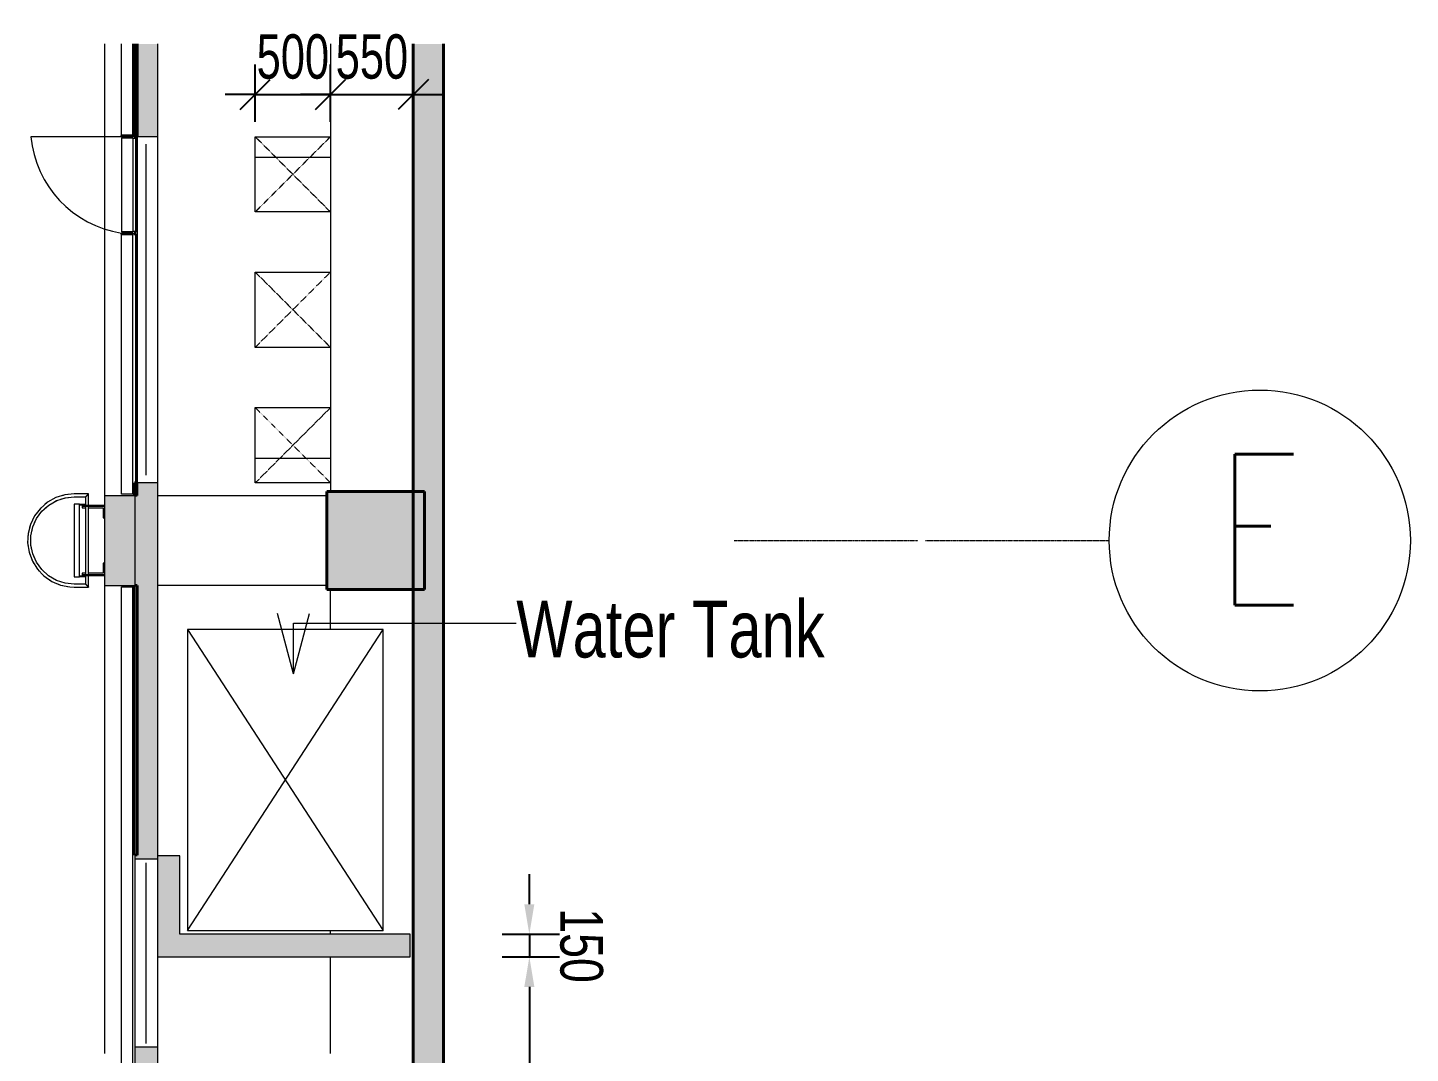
# Model space of a CAD drawing. Header units: millimetres. Extents: x 4021 to 183614, y -11746 to 71065.
# Drawn here: x 143103 to 152287, y 12616 to 19432 of the extents above; entities that cross this region are included whole.
import ezdxf

# ---------------------------------------------------------------- set-up
doc = ezdxf.new("R2010")
doc.units = ezdxf.units.MM
doc.linetypes.add('Car Lift Hidden', pattern=[1.6, 0.8, -0.8])
doc.linetypes.add('Grid Line__1_200_', pattern=[10.5, 6, -1.5, 1.5, -1.5])
for name, color, linetype, lineweight in [('A-ANNO-DIMS', 211, 'Continuous', 5), ('A-ANNO-NOTE', 131, 'Continuous', 25), ('A-DETL', 90, 'Continuous', 9), ('A-DETL-THIN', 151, 'Continuous', 9), ('A-FLOR', 192, 'Continuous', 9), ('A-GLAZ', 151, 'Continuous', 9), ('A-GLAZ-CWMG', 51, 'Continuous', 20), ('A-WALL', 113, 'Continuous', 20), ('A-WALL-PATT', 111, 'Continuous', 35), ('G-ANNO-TEXT', 231, 'Continuous', 5), ('Q-CASE', 31, 'Continuous', 20), ('S-COLS', 52, 'Continuous', 20), ('S-GRID', 1, 'Continuous', 5), ('S-GRID-IDEN', 1, 'Continuous', 25)]:
    doc.layers.add(name, color=color, linetype=linetype, lineweight=lineweight)
doc.styles.add('Arial_2', font='arial.ttf', dxfattribs={"width": 0.7, "height": 295.05988})
doc.styles.add('RomanS', font='romans__.ttf', dxfattribs={"width": 0.7, "height": 1003.164557})
doc.styles.add('Swis721 BT_3', font='swiss.ttf', dxfattribs={"width": 0.75, "height": 283.821263})
doc.styles.add('Swis721 BT_5', font='swiss.ttf', dxfattribs={"width": 0.75, "height": 378.428351})
doc.dimstyles.new('DLN_1_5mm', dxfattribs={"dimscale": 304.8, "dimtxt": 300, "dimasz": 0.656168, "dimexe": 0.656168, "dimexo": 0.0625, "dimgap": 0.656168, "dimtad": 1, "dimdec": 0, "dimzin": 0, "dimdsep": 46, "dimtxsty": 'Swis721 BT_3', "dimsah": 1, "dimcen": 0.09, "dimadec": 0, "dimazin": 0, "dimtfac": 1, "dimtdec": 4, "dimtix": 1, "dimtmove": 0, "dimatfit": 3, "dimfxl": 0.656168, "dimfxlon": 1, "dimtvp": 1, "dimtolj": 1, "dimtzin": 0, "dimarcsym": 2})
doc.dimstyles.new('Linear_-_1_5mm_Arial', dxfattribs={"dimscale": 304.8, "dimtxt": 300, "dimasz": 0.656168, "dimexe": 0.656168, "dimexo": 0.0625, "dimgap": 0.328084, "dimtad": 1, "dimdec": 0, "dimzin": 0, "dimdsep": 46, "dimtxsty": 'Arial_2', "dimblk1": 'OBLIQUE', "dimblk2": 'OBLIQUE', "dimsah": 1, "dimcen": 0.09, "dimadec": 0, "dimazin": 0, "dimtfac": 1, "dimtdec": 4, "dimtix": 1, "dimtmove": 0, "dimatfit": 3, "dimfxl": 0.656168, "dimfxlon": 1, "dimtvp": 1, "dimtolj": 1, "dimtzin": 0, "dimarcsym": 2})

# ---------------------------------------------------------------- blocks, each defined once
blk = doc.blocks.new('Rectangular Mullion - DLN_40 x 100mm _WD_-18432104-PART PLAN OF _20_35')
at = {"layer": 'A-GLAZ-CWMG', "lineweight": 30}
for q in [(86739.3, 18832.6), (86732.7, 18715.5)]:
    blk.add_line((86739.3, 18715.5), q, dxfattribs=at)
blk = doc.blocks.new('DLN_Louvre - 2300x950 _WH_-6854348-PART PLAN OF _20_35')
at = {"layer": 'A-GLAZ'}
blk.add_line((-1100, 0), (1100, 0), dxfattribs=at)
blk = doc.blocks.new('DLN_Louvre - 1250x950 _WH_-18927729-PART PLAN OF _20_35')
at = {"layer": 'A-GLAZ'}
blk.add_line((-600, 0), (600, 0), dxfattribs=at)
blk = doc.blocks.new('Rectangular Mullion - DLN_8 x 75mm _WD_-6853779-PART PLAN OF _20_35')
at = {"layer": 'A-GLAZ-CWMG'}
for p, q in [((86651.8, 15716.2), (86726.8, 15716.2)), ((86651.8, 9540.5), (86651.8, 15716.2)), ((86726.8, 9540.5), (86726.8, 15716.2))]:
    blk.add_line(p, q, dxfattribs=at)
blk = doc.blocks.new('Rectangular Mullion - DLN_8 x 75mm _WD_-18432105-PART PLAN OF _20_35')
at = {"layer": 'A-GLAZ-CWMG'}
for p, q in [((86651.8, 18715.5), (86651.8, 19323.6)), ((86726.8, 18715.5), (86726.8, 19323.6))]:
    blk.add_line(p, q, dxfattribs=at)
blk = doc.blocks.new('DLN_Cat Ladder - 750x750x2000 _WDH_-18395226-PART PLAN OF _20_35')
at = {"layer": 'Q-CASE'}
for p, q in [((-189.3, -699), (-189.3, -600)), ((-180.3, -600), (-189.3, -600)), ((-180.3, -600), (-180.3, -699)), ((-105.3, -600), (-180.3, -600)), ((-171.3, -707.8), (-171.3, -609)), ((-171.3, -609), (-105.3, -609)), ((-105.3, -609), (-105.3, -600)), ((194.7, -600), (194.7, -609)), ((269.7, -600), (194.7, -600)), ((194.7, -609), (260.7, -609)), ((260.7, -609), (260.7, -707.8)), ((269.7, -699), (269.7, -600)), ((278.7, -600), (269.7, -600)), ((278.7, -600), (278.7, -699)), ((-265.3, -707), (-265.3, -802)), ((-189.3, -707), (-265.3, -707)), ((-245.3, -802), (-245.3, -727)), ((-245.3, -727), (-189.3, -727)), ((-194.3, -726.7), (-194.3, -767)), ((-189.3, -749), (-189.3, -699)), ((-180.3, -699), (-180.3, -749)), ((269.7, -707.5), (-180.3, -707.5)), ((-180.3, -726.5), (269.7, -726.5)), ((-171.3, -749), (-171.3, -726.2)), ((260.7, -726.2), (260.7, -749)), ((269.7, -749), (269.7, -699)), ((278.7, -699), (278.7, -749)), ((354.7, -707), (278.7, -707)), ((278.7, -727), (334.7, -727)), ((278.7, -727), (334.7, -727)), ((278.7, -727), (334.7, -727)), ((278.7, -727), (334.7, -727)), ((278.7, -727), (334.7, -727)), ((278.7, -727), (334.7, -727)), ((283.7, -767), (283.7, -726.7)), ((283.7, -727), (334.7, -727)), ((283.7, -727), (334.7, -727)), ((283.7, -727), (334.7, -727)), ((283.7, -727), (334.7, -727)), ((334.7, -727), (334.7, -802)), ((354.7, -802), (354.7, -707)), ((-265.3, -802), (-261.4, -840.1)), ((-265.3, -802), (-261.4, -840.1)), ((-265.3, -802), (-261.4, -840.1)), ((-265.3, -802), (-261.4, -840.1)), ((-265.3, -802), (-261.4, -840.1)), ((-265.3, -802), (-261.4, -840.1)), ((-265.3, -802), (-261.4, -840.1)), ((-265.3, -802), (-261.4, -840.1)), ((-265.3, -802), (-261.4, -840.1)), ((-241, -844.3), (-245.3, -802)), ((-241, -844.3), (-245.3, -802)), ((-241, -844.3), (-245.3, -802)), ((-241, -844.3), (-245.3, -802)), ((-241, -844.3), (-245.3, -802)), ((-241, -844.3), (-245.3, -802)), ((-241, -844.3), (-245.3, -802)), ((-241, -844.3), (-245.3, -802)), ((-241, -844.3), (-245.3, -802)), ((286.7, -767), (-197.3, -767)), ((-197.3, -767), (-197.3, -802)), ((-197.3, -802), (286.7, -802)), ((-189.3, -747.3), (-189.3, -767)), ((-189.3, -749), (-180.3, -749)), ((-180.3, -749), (-171.3, -749)), ((260.7, -749), (269.7, -749)), ((269.7, -749), (278.7, -749)), ((278.7, -767), (278.7, -747.3)), ((286.7, -802), (286.7, -767)), ((334.7, -802), (328.4, -862.3)), ((334.7, -802), (328.4, -862.3)), ((334.7, -802), (328.4, -862.3)), ((334.7, -802), (328.4, -862.3)), ((334.7, -802), (328.4, -862.3)), ((334.7, -802), (328.4, -862.3)), ((334.7, -802), (328.4, -862.3)), ((334.7, -802), (328.4, -862.3)), ((334.7, -802), (328.4, -862.3)), ((-258.9, -864.5), (-253.1, -883.2)), ((-258.9, -864.5), (-253.1, -883.2)), ((-258.9, -864.5), (-253.1, -883.2)), ((-258.9, -864.5), (-253.1, -883.2)), ((-258.9, -864.5), (-253.1, -883.2)), ((-258.9, -864.5), (-253.1, -883.2)), ((-258.9, -864.5), (-253.1, -883.2)), ((-258.9, -864.5), (-253.1, -883.2)), ((-258.9, -864.5), (-253.1, -883.2)), ((-229.5, -891.6), (-239, -861.6)), ((-229.5, -891.6), (-239, -861.6)), ((-229.5, -891.6), (-239, -861.6)), ((-229.5, -891.6), (-239, -861.6)), ((-229.5, -891.6), (-239, -861.6)), ((-229.5, -891.6), (-239, -861.6)), ((-229.5, -891.6), (-239, -861.6)), ((-229.5, -891.6), (-239, -861.6)), ((-229.5, -891.6), (-239, -861.6)), ((-240.1, -924.4), (-229.1, -944.2)), ((-240.1, -924.4), (-229.1, -944.2)), ((-240.1, -924.4), (-229.1, -944.2)), ((-240.1, -924.4), (-229.1, -944.2)), ((-240.1, -924.4), (-229.1, -944.2)), ((-240.1, -924.4), (-229.1, -944.2)), ((-240.1, -924.4), (-229.1, -944.2)), ((-240.1, -924.4), (-229.1, -944.2)), ((-240.1, -924.4), (-229.1, -944.2)), ((-206.2, -944.3), (-220.4, -919.3)), ((-206.2, -944.3), (-220.4, -919.3)), ((-206.2, -944.3), (-220.4, -919.3)), ((-206.2, -944.3), (-220.4, -919.3)), ((-206.2, -944.3), (-220.4, -919.3)), ((-206.2, -944.3), (-220.4, -919.3)), ((-206.2, -944.3), (-220.4, -919.3)), ((-206.2, -944.3), (-220.4, -919.3)), ((-206.2, -944.3), (-220.4, -919.3)), ((-169.1, -995.5), (-190.2, -971.9)), ((-169.1, -995.5), (-190.2, -971.9)), ((-169.1, -995.5), (-190.2, -971.9)), ((-169.1, -995.5), (-190.2, -971.9)), ((-169.1, -995.5), (-190.2, -971.9)), ((-169.1, -995.5), (-190.2, -971.9)), ((-169.1, -995.5), (-190.2, -971.9)), ((-169.1, -995.5), (-190.2, -971.9)), ((-169.1, -995.5), (-190.2, -971.9)), ((-126.3, -1034.3), (-149.7, -1017.1)), ((-126.3, -1034.3), (-149.7, -1017.1)), ((-126.3, -1034.3), (-149.7, -1017.1)), ((-126.3, -1034.3), (-149.7, -1017.1)), ((-126.3, -1034.3), (-149.7, -1017.1)), ((-126.3, -1034.3), (-149.7, -1017.1)), ((-126.3, -1034.3), (-149.7, -1017.1)), ((-126.3, -1034.3), (-149.7, -1017.1)), ((-126.3, -1034.3), (-149.7, -1017.1)), ((-71.6, -1065.9), (-100.7, -1052.9)), ((-71.6, -1065.9), (-100.7, -1052.9)), ((-71.6, -1065.9), (-100.7, -1052.9)), ((-71.6, -1065.9), (-100.7, -1052.9)), ((-71.6, -1065.9), (-100.7, -1052.9)), ((-71.6, -1065.9), (-100.7, -1052.9)), ((-71.6, -1065.9), (-100.7, -1052.9)), ((-71.6, -1065.9), (-100.7, -1052.9)), ((-71.6, -1065.9), (-100.7, -1052.9)), ((-13.9, -1084.4), (-45.3, -1077.6)), ((-13.9, -1084.4), (-45.3, -1077.6)), ((-13.9, -1084.4), (-45.3, -1077.6)), ((-13.9, -1084.4), (-45.3, -1077.6)), ((-13.9, -1084.4), (-45.3, -1077.6)), ((-13.9, -1084.4), (-45.3, -1077.6)), ((-13.9, -1084.4), (-45.3, -1077.6)), ((-13.9, -1084.4), (-45.3, -1077.6)), ((-13.9, -1084.4), (-45.3, -1077.6)), ((46.4, -1090.4), (14, -1090.3)), ((46.4, -1090.4), (14, -1090.3)), ((46.4, -1090.4), (14, -1090.3)), ((46.4, -1090.4), (14, -1090.3)), ((46.4, -1090.4), (14, -1090.3)), ((46.4, -1090.4), (14, -1090.3)), ((46.4, -1090.4), (14, -1090.3)), ((46.4, -1090.4), (14, -1090.3)), ((46.4, -1090.4), (14, -1090.3)), ((106.6, -1083.7), (74.7, -1090.4)), ((106.6, -1083.7), (74.7, -1090.4)), ((106.6, -1083.7), (74.7, -1090.4)), ((106.6, -1083.7), (74.7, -1090.4)), ((106.6, -1083.7), (74.7, -1090.4)), ((106.6, -1083.7), (74.7, -1090.4)), ((106.6, -1083.7), (74.7, -1090.4)), ((106.6, -1083.7), (74.7, -1090.4)), ((106.6, -1083.7), (74.7, -1090.4)), ((164.3, -1064.5), (134, -1077.9)), ((164.3, -1064.5), (134, -1077.9)), ((164.3, -1064.5), (134, -1077.9)), ((164.3, -1064.5), (134, -1077.9)), ((164.3, -1064.5), (134, -1077.9)), ((164.3, -1064.5), (134, -1077.9)), ((164.3, -1064.5), (134, -1077.9)), ((164.3, -1064.5), (134, -1077.9)), ((164.3, -1064.5), (134, -1077.9)), ((238.5, -1017.8), (189.5, -1053.2)), ((238.5, -1017.8), (189.5, -1053.2)), ((238.5, -1017.8), (189.5, -1053.2)), ((238.5, -1017.8), (189.5, -1053.2)), ((238.5, -1017.8), (189.5, -1053.2)), ((238.5, -1017.8), (189.5, -1053.2)), ((238.5, -1017.8), (189.5, -1053.2)), ((238.5, -1017.8), (189.5, -1053.2)), ((238.5, -1017.8), (189.5, -1053.2))]:
    blk.add_line(p, q, dxfattribs=at)
at = {"layer": 'Q-CASE', "flags": 128}
for points in [[(-265.3, -802), (-258.9, -864.5), (-240.1, -924.4), (-209.6, -979.3), (-168.7, -1026.9), (-119, -1065.3), (-62.6, -1092.8), (-1.8, -1108.5), (60.9, -1111.6), (123, -1102), (181.8, -1080), (235, -1046.7), (280.4, -1003.3), (316.2, -951.7), (340.8, -893.9), (353.2, -832.4), (354.7, -802)], [(334.7, -802), (328.3, -862.4), (309.5, -920.1), (279.1, -972.7), (238.5, -1017.8), (189.3, -1053.4), (133.8, -1078), (74.3, -1090.5), (13.6, -1090.3), (-45.8, -1077.5), (-101.2, -1052.7), (-150.2, -1016.8), (-190.6, -971.5), (-220.7, -918.8), (-239.2, -860.9), (-245.3, -802)], [(350.1, -847.6), (353.2, -832.4), (354.7, -802)], [(350.1, -847.6), (353.2, -832.4), (354.7, -802)], [(350.1, -847.6), (353.2, -832.4), (354.7, -802)], [(350.1, -847.6), (353.2, -832.4), (354.7, -802)], [(350.1, -847.6), (353.2, -832.4), (354.7, -802)], [(350.1, -847.6), (353.2, -832.4), (354.7, -802)], [(350.1, -847.6), (353.2, -832.4), (354.7, -802)], [(350.1, -847.6), (353.2, -832.4), (354.7, -802)], [(350.1, -847.6), (353.2, -832.4), (354.7, -802)], [(335.4, -906.6), (340.8, -893.9), (343.9, -878.5)], [(335.4, -906.6), (340.8, -893.9), (343.9, -878.5)], [(335.4, -906.6), (340.8, -893.9), (343.9, -878.5)], [(335.4, -906.6), (340.8, -893.9), (343.9, -878.5)], [(335.4, -906.6), (340.8, -893.9), (343.9, -878.5)], [(335.4, -906.6), (340.8, -893.9), (343.9, -878.5)], [(335.4, -906.6), (340.8, -893.9), (343.9, -878.5)], [(335.4, -906.6), (340.8, -893.9), (343.9, -878.5)], [(335.4, -906.6), (340.8, -893.9), (343.9, -878.5)], [(-211.1, -976.6), (-209.6, -979.3), (-194.3, -997)], [(-211.1, -976.6), (-209.6, -979.3), (-194.3, -997)], [(-211.1, -976.6), (-209.6, -979.3), (-194.3, -997)], [(-211.1, -976.6), (-209.6, -979.3), (-194.3, -997)], [(-211.1, -976.6), (-209.6, -979.3), (-194.3, -997)], [(-211.1, -976.6), (-209.6, -979.3), (-194.3, -997)], [(-211.1, -976.6), (-209.6, -979.3), (-194.3, -997)], [(-211.1, -976.6), (-209.6, -979.3), (-194.3, -997)], [(-211.1, -976.6), (-209.6, -979.3), (-194.3, -997)], [(271.9, -1011.5), (280.4, -1003.3), (290.2, -989.3)], [(271.9, -1011.5), (280.4, -1003.3), (290.2, -989.3)], [(271.9, -1011.5), (280.4, -1003.3), (290.2, -989.3)], [(271.9, -1011.5), (280.4, -1003.3), (290.2, -989.3)], [(271.9, -1011.5), (280.4, -1003.3), (290.2, -989.3)], [(271.9, -1011.5), (280.4, -1003.3), (290.2, -989.3)], [(271.9, -1011.5), (280.4, -1003.3), (290.2, -989.3)], [(271.9, -1011.5), (280.4, -1003.3), (290.2, -989.3)], [(271.9, -1011.5), (280.4, -1003.3), (290.2, -989.3)], [(308.9, -962.2), (316.2, -951.7), (322.7, -936.4)], [(308.9, -962.2), (316.2, -951.7), (322.7, -936.4)], [(308.9, -962.2), (316.2, -951.7), (322.7, -936.4)], [(308.9, -962.2), (316.2, -951.7), (322.7, -936.4)], [(308.9, -962.2), (316.2, -951.7), (322.7, -936.4)], [(308.9, -962.2), (316.2, -951.7), (322.7, -936.4)], [(308.9, -962.2), (316.2, -951.7), (322.7, -936.4)], [(308.9, -962.2), (316.2, -951.7), (322.7, -936.4)], [(308.9, -962.2), (316.2, -951.7), (322.7, -936.4)], [(-171.3, -1023.8), (-168.7, -1026.9), (-150.2, -1041.2)], [(-171.3, -1023.8), (-168.7, -1026.9), (-150.2, -1041.2)], [(-171.3, -1023.8), (-168.7, -1026.9), (-150.2, -1041.2)], [(-171.3, -1023.8), (-168.7, -1026.9), (-150.2, -1041.2)], [(-171.3, -1023.8), (-168.7, -1026.9), (-150.2, -1041.2)], [(-171.3, -1023.8), (-168.7, -1026.9), (-150.2, -1041.2)], [(-171.3, -1023.8), (-168.7, -1026.9), (-150.2, -1041.2)], [(-171.3, -1023.8), (-168.7, -1026.9), (-150.2, -1041.2)], [(-171.3, -1023.8), (-168.7, -1026.9), (-150.2, -1041.2)], [(-122.9, -1062.2), (-119, -1065.3), (-98.3, -1075.4)], [(-122.9, -1062.2), (-119, -1065.3), (-98.3, -1075.4)], [(-122.9, -1062.2), (-119, -1065.3), (-98.3, -1075.4)], [(-122.9, -1062.2), (-119, -1065.3), (-98.3, -1075.4)], [(-122.9, -1062.2), (-119, -1065.3), (-98.3, -1075.4)], [(-122.9, -1062.2), (-119, -1065.3), (-98.3, -1075.4)], [(-122.9, -1062.2), (-119, -1065.3), (-98.3, -1075.4)], [(-122.9, -1062.2), (-119, -1065.3), (-98.3, -1075.4)], [(-122.9, -1062.2), (-119, -1065.3), (-98.3, -1075.4)], [(-68, -1090.2), (-62.6, -1092.8), (-40.8, -1098.4)], [(-68, -1090.2), (-62.6, -1092.8), (-40.8, -1098.4)], [(-68, -1090.2), (-62.6, -1092.8), (-40.8, -1098.4)], [(-68, -1090.2), (-62.6, -1092.8), (-40.8, -1098.4)], [(-68, -1090.2), (-62.6, -1092.8), (-40.8, -1098.4)], [(-68, -1090.2), (-62.6, -1092.8), (-40.8, -1098.4)], [(-68, -1090.2), (-62.6, -1092.8), (-40.8, -1098.4)], [(-68, -1090.2), (-62.6, -1092.8), (-40.8, -1098.4)], [(-68, -1090.2), (-62.6, -1092.8), (-40.8, -1098.4)], [(114.1, -1103.3), (123, -1102), (141.9, -1094.9)], [(114.1, -1103.3), (123, -1102), (141.9, -1094.9)], [(114.1, -1103.3), (123, -1102), (141.9, -1094.9)], [(114.1, -1103.3), (123, -1102), (141.9, -1094.9)], [(114.1, -1103.3), (123, -1102), (141.9, -1094.9)], [(114.1, -1103.3), (123, -1102), (141.9, -1094.9)], [(114.1, -1103.3), (123, -1102), (141.9, -1094.9)], [(114.1, -1103.3), (123, -1102), (141.9, -1094.9)], [(114.1, -1103.3), (123, -1102), (141.9, -1094.9)], [(172.5, -1083.5), (181.8, -1080), (198.2, -1069.8)], [(172.5, -1083.5), (181.8, -1080), (198.2, -1069.8)], [(172.5, -1083.5), (181.8, -1080), (198.2, -1069.8)], [(172.5, -1083.5), (181.8, -1080), (198.2, -1069.8)], [(172.5, -1083.5), (181.8, -1080), (198.2, -1069.8)], [(172.5, -1083.5), (181.8, -1080), (198.2, -1069.8)], [(172.5, -1083.5), (181.8, -1080), (198.2, -1069.8)], [(172.5, -1083.5), (181.8, -1080), (198.2, -1069.8)], [(172.5, -1083.5), (181.8, -1080), (198.2, -1069.8)], [(225.8, -1052.5), (235, -1046.7), (248, -1034.3)], [(225.8, -1052.5), (235, -1046.7), (248, -1034.3)], [(225.8, -1052.5), (235, -1046.7), (248, -1034.3)], [(225.8, -1052.5), (235, -1046.7), (248, -1034.3)], [(225.8, -1052.5), (235, -1046.7), (248, -1034.3)], [(225.8, -1052.5), (235, -1046.7), (248, -1034.3)], [(225.8, -1052.5), (235, -1046.7), (248, -1034.3)], [(225.8, -1052.5), (235, -1046.7), (248, -1034.3)], [(225.8, -1052.5), (235, -1046.7), (248, -1034.3)], [(-8.5, -1106.8), (-1.8, -1108.5), (20, -1109.6)], [(-8.5, -1106.8), (-1.8, -1108.5), (20, -1109.6)], [(-8.5, -1106.8), (-1.8, -1108.5), (20, -1109.6)], [(-8.5, -1106.8), (-1.8, -1108.5), (20, -1109.6)], [(-8.5, -1106.8), (-1.8, -1108.5), (20, -1109.6)], [(-8.5, -1106.8), (-1.8, -1108.5), (20, -1109.6)], [(-8.5, -1106.8), (-1.8, -1108.5), (20, -1109.6)], [(-8.5, -1106.8), (-1.8, -1108.5), (20, -1109.6)], [(-8.5, -1106.8), (-1.8, -1108.5), (20, -1109.6)], [(53, -1111.2), (60.9, -1111.6), (81.7, -1108.4)], [(53, -1111.2), (60.9, -1111.6), (81.7, -1108.4)], [(53, -1111.2), (60.9, -1111.6), (81.7, -1108.4)], [(53, -1111.2), (60.9, -1111.6), (81.7, -1108.4)], [(53, -1111.2), (60.9, -1111.6), (81.7, -1108.4)], [(53, -1111.2), (60.9, -1111.6), (81.7, -1108.4)], [(53, -1111.2), (60.9, -1111.6), (81.7, -1108.4)], [(53, -1111.2), (60.9, -1111.6), (81.7, -1108.4)], [(53, -1111.2), (60.9, -1111.6), (81.7, -1108.4)]]:
    blk.add_lwpolyline(points, dxfattribs=at)
at = {"layer": 'Q-CASE'}
for points in [[(-245.3, -727), (-245.3, -727), (-245.5, -726.8), (-246, -726.3), (-246.6, -725.7), (-247.2, -725.1), (-247.8, -724.5), (-248.4, -723.9), (-249.2, -723.1), (-250.1, -722.2), (-250.9, -721.4), (-251.5, -720.8), (-252.1, -720.2), (-252.7, -719.6), (-253.3, -719), (-254, -718.3), (-254.6, -717.7), (-255.3, -717), (-256, -716.3), (-256.6, -715.7), (-257.3, -715), (-257.9, -714.4), (-258.5, -713.8), (-259.1, -713.2), (-259.7, -712.6), (-260.3, -712), (-260.9, -711.4), (-261.6, -710.7), (-262.2, -710.1), (-262.8, -709.5), (-263.4, -708.9), (-264, -708.3), (-264.6, -707.7), (-265.1, -707.2), (-265.3, -707), (-265.3, -707)], [(334.7, -727), (334.7, -727), (334.9, -726.8), (335.4, -726.3), (336, -725.7), (336.6, -725.1), (337.2, -724.5), (337.8, -723.9), (338.6, -723.1), (339.5, -722.2), (340.3, -721.4), (340.9, -720.8), (341.5, -720.2), (342.1, -719.6), (342.7, -719), (343.4, -718.3), (344.1, -717.7), (344.7, -717), (345.4, -716.3), (346, -715.7), (346.7, -715), (347.3, -714.4), (347.9, -713.8), (348.5, -713.2), (349.1, -712.6), (349.7, -712), (350.3, -711.4), (351, -710.7), (351.6, -710.1), (352.2, -709.5), (352.8, -708.9), (353.4, -708.3), (354, -707.7), (354.5, -707.2), (354.7, -707), (354.7, -707)]]:
    blk.add_open_spline(points, degree=3, knots=[0, 0, 0, 0, 0.083333, 0.125, 0.166667, 0.208333, 0.229167, 0.25, 0.291667, 0.333333, 0.354167, 0.375, 0.395833, 0.416667, 0.4375, 0.458333, 0.479167, 0.5, 0.520833, 0.541667, 0.5625, 0.583333, 0.604167, 0.625, 0.645833, 0.666667, 0.6875, 0.708333, 0.75, 0.770833, 0.791667, 0.833333, 0.875, 0.916667, 1, 1, 1, 1], dxfattribs=at)
blk = doc.blocks.new('Walls 4 - Walls 4-18429632-PART PLAN OF _20_35')
at = {"layer": 'A-WALL'}
for p, q in [((88389.3, 15432.5), (87089.3, 15432.5)), ((87089.3, 15432.5), (87089.3, 13432.5)), ((88389.3, 13432.5), (88389.3, 15432.5)), ((87089.3, 13432.5), (88389.3, 13432.5))]:
    blk.add_line(p, q, dxfattribs=at)
blk = doc.blocks.new('Rectangular Mullion - DLN_40 x 120mm _WD_-18432277-PART PLAN OF _20_35')
at = {"layer": 'A-GLAZ-CWMG', "lineweight": 30}
for p, q in [((86749.3, 18059.5), (86732.7, 18059.5)), ((86749.3, 16332.2), (86749.3, 18059.5)), ((86749.3, 16332.2), (86732.7, 16332.2))]:
    blk.add_line(p, q, dxfattribs=at)
blk = doc.blocks.new('Rectangular Mullion - DLN_8 x 75mm _WD_-18432278-PART PLAN OF _20_35')
at = {"layer": 'A-GLAZ-CWMG'}
for p, q in [((86651.8, 16332.2), (86651.8, 18059.5)), ((86726.8, 16332.2), (86726.8, 18059.5)), ((86726.8, 16332.2), (86651.8, 16332.2))]:
    blk.add_line(p, q, dxfattribs=at)
blk = doc.blocks.new('Rectangular Mullion - DLN_8 x 75mm _WD_-3377688-PART PLAN OF _20_35')
at = {"layer": 'A-GLAZ-CWMG', "lineweight": 30}
for p, q in [((0, 37.5), (-8, 37.5)), ((-8, 37.5), (-8, -37.5)), ((0, -37.5), (0, 37.5)), ((-8, -37.5), (0, -37.5))]:
    blk.add_line(p, q, dxfattribs=at)
blk = doc.blocks.new('Rectangular Mullion - DLN_8 x 75mm _WD_-3377684-PART PLAN OF _20_35')
at = {"layer": 'A-GLAZ-CWMG', "lineweight": 30}
for p, q in [((-8, 37.5), (0, 37.5)), ((-8, -37.5), (-8, 37.5)), ((0, 37.5), (0, -37.5)), ((0, -37.5), (-8, -37.5))]:
    blk.add_line(p, q, dxfattribs=at)
blk = doc.blocks.new('Rectangular Mullion - DLN_8 x 75mm _WD_-18432396-PART PLAN OF _20_35')
at = {"layer": 'A-GLAZ-CWMG'}
for p, q in [((86651.8, 18699.5), (86726.8, 18699.5)), ((86651.8, 18699.5), (86651.8, 18075.5)), ((86726.8, 18699.5), (86726.8, 18075.5)), ((86726.8, 18075.5), (86651.8, 18075.5))]:
    blk.add_line(p, q, dxfattribs=at)
blk = doc.blocks.new('Rectangular Mullion - DLN_40 x 120mm _WD_-18432397-PART PLAN OF _20_35')
at = {"layer": 'A-GLAZ-CWMG', "lineweight": 30}
for p, q in [((86749.3, 18699.5), (86732.7, 18699.5)), ((86749.3, 18699.5), (86749.3, 18075.5)), ((86749.3, 18075.5), (86732.7, 18075.5))]:
    blk.add_line(p, q, dxfattribs=at)
blk = doc.blocks.new('Grid - Bubble - 10mm-1724413-PART PLAN OF _20_35')
at = {"layer": 'A-ANNO-NOTE', "lineweight": 5}
blk.add_circle((0, 0), 5, dxfattribs=at)
blk = doc.blocks.new('_Oblique')
at = {"color": 0, "linetype": 'ByBlock', "lineweight": -2}
blk.add_line((-0.5, -0.5), (0.5, 0.5), dxfattribs=at)
blk = doc.blocks.new('DIMBLOCK145-PART PLAN OF _20_35')
at = {"layer": 'A-ANNO-DIMS', "color": 0, "lineweight": -2, "transparency": 16777216}
for p, q in [((144614.5, 18807), (144614.5, 19188)), ((145114.5, 18807), (145114.5, 19188)), ((144614.5, 18988), (144414.5, 18988)), ((144614.5, 18988), (145114.5, 18988)), ((145114.5, 18988), (145314.5, 18988))]:
    blk.add_line(p, q, dxfattribs=at)
at = {"layer": 'Defpoints', "color": 0, "transparency": 16777216}
for p in [(145114.5, 18988), (144614.5, 18788), (145114.5, 18788)]:
    blk.add_point(p, dxfattribs=at)
at = {"layer": 'A-ANNO-DIMS', "color": 0, "lineweight": -2, "transparency": 16777216, "xscale": 200, "yscale": 200, "zscale": 200}
blk.add_blockref('_Oblique', (144614.5, 18988), dxfattribs=at)
at = {"layer": 'A-ANNO-DIMS', "color": 0, "lineweight": -2, "transparency": 16777216, "xscale": 200, "yscale": 200, "zscale": 200, "rotation": 180}
blk.add_blockref('_Oblique', (145114.5, 18988), dxfattribs=at)
at = {"layer": 'A-ANNO-DIMS', "color": 0, "transparency": 16777216, "insert": (144864.5, 19238.6), "char_height": 295.06, "width": 564.923, "attachment_point": 5, "style": 'Arial_2'}
blk.add_mtext('\\A1;500', dxfattribs=at)
blk = doc.blocks.new('DIMBLOCK146-PART PLAN OF _20_35')
at = {"layer": 'A-ANNO-DIMS', "color": 0, "lineweight": -2, "transparency": 16777216}
for p, q in [((145114.5, 18807), (145114.5, 19188)), ((145664.5, 19168.9), (145664.5, 18788)), ((145114.5, 18988), (144914.5, 18988)), ((145114.5, 18988), (145664.5, 18988)), ((145664.5, 18988), (145864.5, 18988))]:
    blk.add_line(p, q, dxfattribs=at)
at = {"layer": 'Defpoints', "color": 0, "transparency": 16777216}
for p in [(145664.5, 19188), (145664.5, 18988), (145114.5, 18788)]:
    blk.add_point(p, dxfattribs=at)
at = {"layer": 'A-ANNO-DIMS', "color": 0, "lineweight": -2, "transparency": 16777216, "xscale": 200, "yscale": 200, "zscale": 200}
blk.add_blockref('_Oblique', (145114.5, 18988), dxfattribs=at)
at = {"layer": 'A-ANNO-DIMS', "color": 0, "lineweight": -2, "transparency": 16777216, "xscale": 200, "yscale": 200, "zscale": 200, "rotation": 180}
blk.add_blockref('_Oblique', (145664.5, 18988), dxfattribs=at)
at = {"layer": 'A-ANNO-DIMS', "color": 0, "transparency": 16777216, "insert": (145389.5, 19238.6), "char_height": 295.06, "width": 564.923, "attachment_point": 5, "style": 'Arial_2'}
blk.add_mtext('\\A1;550', dxfattribs=at)
blk = doc.blocks.new('DIMBLOCK147-PART PLAN OF _20_35')
at = {"layer": 'A-ANNO-DIMS', "color": 0, "lineweight": -2, "transparency": 16777216}
for p, q in [((146435.1, 13607.5), (146435.1, 13807.5)), ((146254.1, 13407.5), (146635.1, 13407.5)), ((146435.1, 13407.5), (146435.1, 13257.5)), ((146254.1, 13257.5), (146635.1, 13257.5)), ((146435.1, 13057.5), (146435.1, 12857.5))]:
    blk.add_line(p, q, dxfattribs=at)
at = {"layer": 'A-ANNO-DIMS', "color": 0, "transparency": 16777216}
for points in [[(146401.7, 13607.5), (146468.4, 13607.5), (146435.1, 13407.5)], [(146401.7, 13057.5), (146468.4, 13057.5), (146435.1, 13257.5)]]:
    blk.add_solid(points, dxfattribs=at)
at = {"layer": 'Defpoints', "color": 0, "transparency": 16777216}
for p in [(146235.1, 13407.5), (146235.1, 13257.5), (146435.1, 13257.5)]:
    blk.add_point(p, dxfattribs=at)
at = {"layer": 'A-ANNO-DIMS', "color": 0, "transparency": 16777216, "insert": (146780.9, 13332.5), "char_height": 283.82, "width": 565.714, "attachment_point": 5, "rotation": 270, "style": 'Swis721 BT_3'}
blk.add_mtext('\\A1;150', dxfattribs=at)
blk = doc.blocks.new('DIMBLOCK148-PART PLAN OF _20_35')
at = {"layer": 'A-ANNO-DIMS', "color": 0, "lineweight": -2, "transparency": 16777216}
for p, q in [((146254.1, 13257.5), (146635.1, 13257.5)), ((146435.1, 13057.5), (146435.1, 8807.5)), ((146616, 8607.5), (146235.1, 8607.5))]:
    blk.add_line(p, q, dxfattribs=at)
at = {"layer": 'A-ANNO-DIMS', "color": 0, "transparency": 16777216}
for points in [[(146401.7, 13057.5), (146468.4, 13057.5), (146435.1, 13257.5)], [(146401.7, 8807.5), (146468.4, 8807.5), (146435.1, 8607.5)]]:
    blk.add_solid(points, dxfattribs=at)
at = {"layer": 'Defpoints', "color": 0, "transparency": 16777216}
for p in [(146235.1, 13257.5), (146435.1, 8607.5), (146635.1, 8607.5)]:
    blk.add_point(p, dxfattribs=at)
at = {"layer": 'A-ANNO-DIMS', "color": 0, "transparency": 16777216, "insert": (146780.9, 10932.5), "char_height": 283.82, "width": 754.286, "attachment_point": 5, "rotation": 270, "style": 'Swis721 BT_3'}
blk.add_mtext('\\A1;4650', dxfattribs=at)

msp = doc.modelspace()

# ---------------------------------------------------------------- hatches: boundary and pattern name
at = {"layer": 'A-WALL'}
msp.add_hatch(color=130, dxfattribs=at).paths.add_polyline_path([(143814.5, 15724.2), (143812.5, 16324.2), (143614.5, 16324.2), (143614.5, 15724.2)], flags=0)
at = {"layer": 'A-WALL-PATT'}
h = msp.add_hatch(color=130, dxfattribs=at)
h.paths.add_polyline_path([(143952, 7907.5), (143964.5, 7907.5), (143964.5, 9557.5), (143814.5, 9557.5), (143814.5, 7907.5)], flags=0)
h.paths.add_polyline_path([(143816.1, 12007.5), (143964.5, 12007.5), (143964.5, 12657.5), (143814.5, 12657.5), (143814.5, 12007.5)], flags=0)
h.paths.add_polyline_path([(143814.5, 13907.5), (143964.5, 13907.5), (143964.5, 16324.2), (143814.5, 16324.2), (143814.5, 15421.2)], flags=0)
h.paths.add_polyline_path([(143964.5, 18832.6), (143964.5, 19323.6), (143814.5, 19323.6), (143814.5, 18832.6), (143898.4, 18832.6)], flags=0)
at = {"layer": 'A-WALL-PATT', "lineweight": 20}
for points in [[(145664.5, 7707.5), (145864.5, 7707.5), (145864.5, 19323.6), (145664.5, 19323.6), (145664.5, 7907.5), (145714.5, 7857.5), (145664.5, 7857.5)], [(143964.5, 13407.5), (144114.5, 13407.5), (144114.5, 13929.2), (143964.5, 13929.2), (143964.5, 13907.5)], [(145114.5, 13257.5), (145644.5, 13257.5), (145644.5, 13407.5), (143964.5, 13407.5), (143964.5, 13257.5), (144364.5, 13257.5)]]:
    msp.add_hatch(color=7, dxfattribs=at).paths.add_polyline_path(points, flags=0)
at = {"layer": 'A-WALL-PATT'}
h = msp.add_hatch(color=130, dxfattribs=at)
h.paths.add_polyline_path([(143824.5, 16324.2), (143964.5, 16324.2), (143964.5, 16407.5), (143824.5, 16407.5), (143824.5, 16332.2), (143814.5, 16332.2), (143814.5, 16324.2)], flags=0)
h.paths.add_polyline_path([(143814.5, 18707.5), (143964.5, 18707.5), (143964.5, 18832.6), (143814.5, 18832.6), (143814.5, 18822.6)], flags=0)
at = {"layer": 'S-COLS'}
msp.add_hatch(color=130, dxfattribs=at).paths.add_polyline_path([(145664.5, 15699.2), (145664.5, 16349.2), (145089.5, 16349.2), (145089.5, 15699.2), (145114.5, 15699.2)], flags=0)

# ---------------------------------------------------------------- linework, layer by layer
at = {"layer": 'A-DETL', "linetype": 'Car Lift Hidden'}
for p, q in [((144614.5, 18707.5), (145114.5, 18207.5)), ((144614.5, 18207.5), (145114.5, 18707.5)), ((144614.5, 17807.5), (145114.5, 17307.5)), ((144614.5, 17307.5), (145114.5, 17807.5)), ((144614.5, 16907.5), (145114.5, 16407.5)), ((145114.5, 16907.5), (144614.5, 16407.5))]:
    msp.add_line(p, q, dxfattribs=at)
at = {"layer": 'A-DETL-THIN'}
for p, q in [((143764.5, 18707.5), (143124.5, 18707.5)), ((144164.5, 13432.5), (145464.5, 15432.5)), ((144164.5, 15432.5), (145464.5, 13432.5))]:
    msp.add_line(p, q, dxfattribs=at)
msp.add_arc((143833.5, 18771.4), 711.9, 185.14883, 261.39372, dxfattribs=at)
at = {"layer": 'A-FLOR'}
for p, q in [((145114.5, 19323.6), (145114.5, 16349.2)), ((144614.5, 18207.5), (144614.5, 18707.5)), ((144614.5, 18707.5), (145114.5, 18707.5)), ((145114.5, 18569.2), (144614.5, 18569.2)), ((145114.5, 18207.5), (144614.5, 18207.5)), ((144614.5, 17307.5), (144614.5, 17807.5)), ((144614.5, 17807.5), (145114.5, 17807.5)), ((145114.5, 17307.5), (144614.5, 17307.5)), ((144614.5, 16407.5), (144614.5, 16907.5)), ((144614.5, 16907.5), (145114.5, 16907.5)), ((144614.5, 16571.2), (145114.5, 16571.2)), ((145114.5, 16407.5), (144614.5, 16407.5)), ((145114.5, 16407.5), (145114.5, 16349.2)), ((143964.5, 16324.2), (145089.5, 16324.2)), ((145089.5, 15724.2), (143964.5, 15724.2)), ((145114.5, 15432.5), (145114.5, 15699.2)), ((145114.5, 13407.5), (145114.5, 13432.5)), ((145114.5, 12616.2), (145114.5, 13257.5))]:
    msp.add_line(p, q, dxfattribs=at)
at = {"layer": 'A-WALL'}
for p, q in [((143614.5, 16324.2), (143614.5, 19323.6)), ((143814.5, 19323.6), (143814.5, 18707.5)), ((143964.5, 19323.6), (143964.5, 7757.5)), ((143964.5, 18707.5), (143829.5, 18707.5)), ((143814.5, 16407.5), (143814.5, 7757.5)), ((143964.5, 16407.5), (143829.5, 16407.5)), ((143614.5, 12616.2), (143614.5, 15724.2)), ((143964.5, 13907.5), (143814.5, 13907.5)), ((144114.5, 13929.2), (143964.5, 13929.2)), ((144114.5, 13407.5), (144114.5, 13929.2)), ((145644.5, 13407.5), (144114.5, 13407.5)), ((145644.5, 13257.5), (145644.5, 13407.5)), ((143964.5, 13257.5), (145644.5, 13257.5)), ((143964.5, 12657.5), (143814.5, 12657.5))]:
    msp.add_line(p, q, dxfattribs=at)
at = {"layer": 'A-WALL', "lineweight": 35}
for p, q in [((143812.5, 19323.6), (143812.5, 18707.5)), ((143829.5, 19323.6), (143829.5, 18707.5)), ((143829.5, 18707.5), (143812.5, 18707.5)), ((143812.5, 16324.2), (143812.5, 16407.5)), ((143829.5, 16407.5), (143812.5, 16407.5)), ((143829.5, 16324.2), (143829.5, 16407.5)), ((143829.5, 16324.2), (143812.5, 16324.2)), ((143812.5, 13932.5), (143812.5, 15724.2)), ((143829.5, 15724.2), (143812.5, 15724.2)), ((143829.5, 15724.2), (143829.5, 13932.5)), ((143829.5, 13932.5), (143812.5, 13932.5))]:
    msp.add_line(p, q, dxfattribs=at)
at = {"layer": 'A-WALL', "color": 50, "lineweight": 40}
for p, q in [((145664.5, 19323.6), (145664.5, 7907.5)), ((145864.5, 7707.5), (145864.5, 19323.6))]:
    msp.add_line(p, q, dxfattribs=at)
at = {"layer": 'A-WALL', "lineweight": 9}
for p, q in [((143812.5, 18699.5), (143812.5, 18707.5)), ((143829.5, 18707.5), (143829.5, 16407.5)), ((143812.5, 18059.5), (143812.5, 18075.5))]:
    msp.add_line(p, q, dxfattribs=at)
at = {"layer": 'A-WALL', "color": 250, "lineweight": 15}
for p, q in [((143614.5, 16258.2), (143614.5, 16324.2)), ((143614.5, 16324.2), (143812.5, 16324.2)), ((143614.5, 15874.2), (143614.5, 16174.2)), ((143614.5, 15724.2), (143614.5, 15790.2)), ((143614.5, 15724.2), (143812.5, 15724.2))]:
    msp.add_line(p, q, dxfattribs=at)
at = {"layer": 'G-ANNO-TEXT', "color": 130}
for p, q in [((144868.7, 15138.1), (144761.5, 15538.1)), ((144868.7, 15138.1), (144975.9, 15538.1)), ((144868.7, 15474.8), (146348.1, 15474.8)), ((144868.7, 15138.1), (144868.7, 15474.8))]:
    msp.add_line(p, q, dxfattribs=at)
at = {"layer": 'S-COLS', "color": 50, "lineweight": 40}
for p, q in [((145739.5, 16349.2), (145089.5, 16349.2)), ((145089.5, 16349.2), (145089.5, 15699.2)), ((145739.5, 15699.2), (145739.5, 16349.2)), ((145089.5, 15699.2), (145739.5, 15699.2))]:
    msp.add_line(p, q, dxfattribs=at)
at = {"layer": 'S-GRID', "linetype": 'Grid Line__1_200_'}
for p, q in [((147796.6, 16024.2), (149016.2, 16024.2)), ((149067, 16024.2), (150286.7, 16024.2))]:
    msp.add_line(p, q, dxfattribs=at)

# ---------------------------------------------------------------- block references
at = {"layer": 'A-GLAZ', "rotation": 89.99999999999993}
for name, p in [('DLN_Louvre - 2300x950 _WH_-6854348-PART PLAN OF _20_35', (143889.5, 17557.5)), ('DLN_Louvre - 1250x950 _WH_-18927729-PART PLAN OF _20_35', (143889.5, 13282.5))]:
    msp.add_blockref(name, p, dxfattribs=at)
at = {"layer": 'A-GLAZ-CWMG'}
for name in ['Rectangular Mullion - DLN_8 x 75mm _WD_-18432105-PART PLAN OF _20_35', 'Rectangular Mullion - DLN_8 x 75mm _WD_-18432396-PART PLAN OF _20_35', 'Rectangular Mullion - DLN_8 x 75mm _WD_-18432278-PART PLAN OF _20_35', 'Rectangular Mullion - DLN_8 x 75mm _WD_-6853779-PART PLAN OF _20_35']:
    msp.add_blockref(name, (57075.2, 0), dxfattribs=at)
at = {"layer": 'A-GLAZ-CWMG', "lineweight": 30}
for name in ['Rectangular Mullion - DLN_40 x 100mm _WD_-18432104-PART PLAN OF _20_35', 'Rectangular Mullion - DLN_40 x 120mm _WD_-18432397-PART PLAN OF _20_35', 'Rectangular Mullion - DLN_40 x 120mm _WD_-18432277-PART PLAN OF _20_35']:
    msp.add_blockref(name, (57075.2, 0), dxfattribs=at)
at = {"layer": 'A-GLAZ-CWMG', "extrusion": (0, 0, -1), "rotation": 269.9999999999998}
msp.add_blockref('Rectangular Mullion - DLN_8 x 75mm _WD_-3377684-PART PLAN OF _20_35', (-143764.5, 18707.5), dxfattribs=at)
at = {"layer": 'A-GLAZ-CWMG', "rotation": 90.00000000000021}
msp.add_blockref('Rectangular Mullion - DLN_8 x 75mm _WD_-3377688-PART PLAN OF _20_35', (143764.5, 18067.5), dxfattribs=at)
at = {"layer": 'A-WALL'}
msp.add_blockref('Walls 4 - Walls 4-18429632-PART PLAN OF _20_35', (57075.2, 0), dxfattribs=at)
at = {"layer": 'Q-CASE', "rotation": 269.999999999999}
msp.add_blockref('DLN_Cat Ladder - 750x750x2000 _WDH_-18395226-PART PLAN OF _20_35', (144214.5, 16068.9), dxfattribs=at)
at = {"layer": 'S-GRID-IDEN', "lineweight": 5, "xscale": 199.9999999999999, "yscale": 199.9999999999999, "zscale": 199.9999999999999, "rotation": 269.9999999999997}
msp.add_blockref('Grid - Bubble - 10mm-1724413-PART PLAN OF _20_35', (151286.7, 16024.2), dxfattribs=at)

# ---------------------------------------------------------------- texts
at = {"layer": 'G-ANNO-TEXT', "color": 7, "insert": (146348.1, 15625.3), "char_height": 378.43, "width": 2409.6, "attachment_point": 1, "line_spacing_factor": 1.00667, "style": 'Swis721 BT_5'}
msp.add_mtext('Water Tank', dxfattribs=at)
at = {"layer": 'S-GRID-IDEN', "lineweight": 5, "insert": (151285.9, 16597.2), "char_height": 1003.165, "width": 744, "attachment_point": 2, "line_spacing_factor": 0.964689, "style": 'RomanS'}
msp.add_mtext('\\fRomanS|b0|i0|c134|p2|;\\W.7;E', dxfattribs=at)

# ---------------------------------------------------------------- dimensions: what is measured, and where the dimension line sits
at = {"layer": 'A-ANNO-DIMS'}
for base, p1, p2, override, picture, middle in [((145114.5, 18988), (144614.5, 18788), (145114.5, 18788), {"dimpost": '<>', "dimfxl": 500}, 'DIMBLOCK145-PART PLAN OF _20_35', (144864.5, 19238.6)), ((145664.5, 18988), (145114.5, 18788), (145664.5, 19188), {"dimpost": '<>', "dimfxl": 680.073525}, 'DIMBLOCK146-PART PLAN OF _20_35', (145389.5, 19238.6))]:
    dim = msp.add_linear_dim(base=base, p1=p1, p2=p2, dimstyle='Linear_-_1_5mm_Arial', override=override, dxfattribs=at)
    dim.commit()
    dim.dimension.update_dxf_attribs({"geometry": picture, "text_midpoint": middle})
for base, p1, p2, override, picture, middle in [((146435.1, 13257.5), (146235.1, 13407.5), (146235.1, 13257.5), {"dimtad": 4, "dimpost": '<>', "dimfxl": 150}, 'DIMBLOCK147-PART PLAN OF _20_35', (146780.9, 13332.5)), ((146435.1, 8607.5), (146235.1, 13257.5), (146635.1, 8607.5), {"dimtad": 4, "dimpost": '<>', "dimfxl": 4667.172592}, 'DIMBLOCK148-PART PLAN OF _20_35', (146780.9, 10932.5))]:
    dim = msp.add_linear_dim(base=base, p1=p1, p2=p2, angle=90, dimstyle='DLN_1_5mm', override=override, dxfattribs=at)
    dim.commit()
    dim.dimension.update_dxf_attribs({"geometry": picture, "text_midpoint": middle})

doc.saveas('drawing.dxf')
